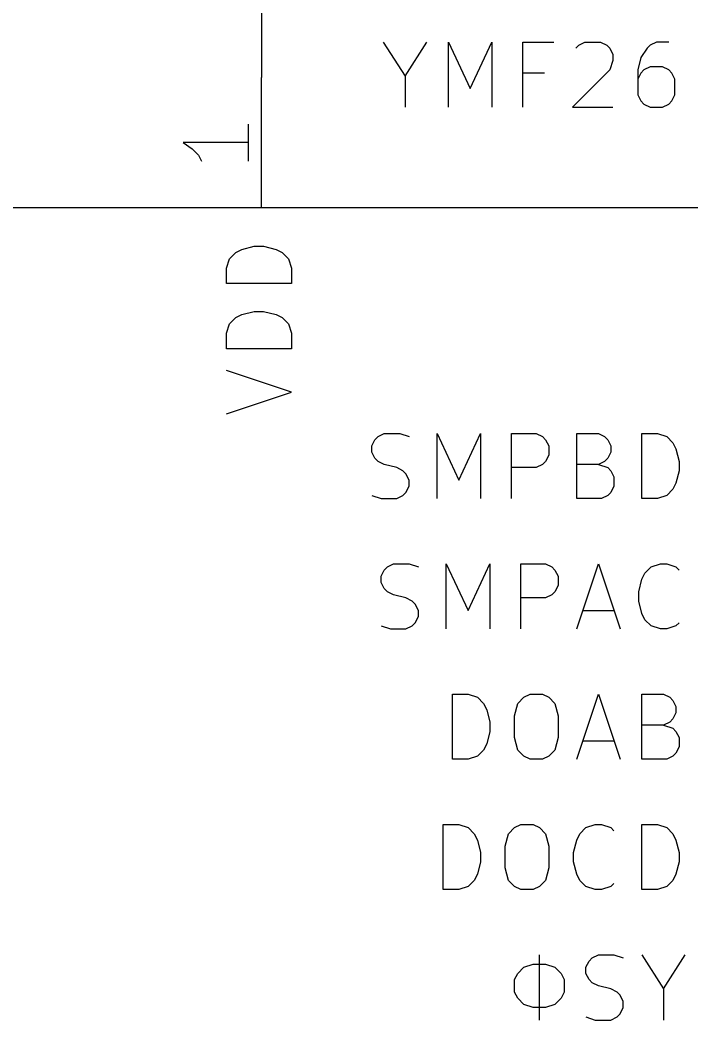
# Model space of a CAD drawing. Extents: x 0.4 to 16.1, y -11.3 to -0.4.
# Drawn here: x 5.165 to 5.68, y -6.173 to -5.406 of the extents above; entities that cross this region are included whole.
import ezdxf

# ---------------------------------------------------------------- set-up
doc = ezdxf.new("R2010")
doc.units = 0
doc.header["$MEASUREMENT"] = 0
for name, color, linetype in [('CYAN2', 4, 'CONTINUOUS'), ('GREEN3', 91, 'CONTINUOUS'), ('LYELLOW', 51, 'CONTINUOUS'), ('RED2', 1, 'CONTINUOUS'), ('RED3', 11, 'CONTINUOUS')]:
    doc.layers.add(name, color=color, linetype=linetype)

msp = doc.modelspace()

# ---------------------------------------------------------------- linework, layer by layer
at = {"layer": 'CYAN2', "linetype": 'CONTINUOUS'}
for p, q in [((5.44352, -5.4228), (5.46019, -5.449)), ((5.44352, -5.4228), (5.46019, -5.449)), ((5.46019, -5.449), (5.47685, -5.4228)), ((5.46019, -5.449), (5.47685, -5.4228)), ((5.49352, -5.4728), (5.49352, -5.4228)), ((5.49352, -5.4228), (5.51019, -5.45852)), ((5.49352, -5.4728), (5.49352, -5.4228)), ((5.49352, -5.4228), (5.51019, -5.45852)), ((5.51019, -5.45852), (5.52685, -5.4228)), ((5.51019, -5.45852), (5.52685, -5.4228)), ((5.52685, -5.4228), (5.52685, -5.4728)), ((5.52685, -5.4228), (5.52685, -5.4728)), ((5.55066, -5.4728), (5.55066, -5.4228)), ((5.55066, -5.4228), (5.57447, -5.4228)), ((5.55066, -5.4728), (5.55066, -5.4228)), ((5.55066, -5.4228), (5.57447, -5.4228)), ((5.59352, -5.42519), (5.59828, -5.4228)), ((5.59352, -5.42519), (5.59828, -5.4228)), ((5.59828, -5.4228), (5.61019, -5.4228)), ((5.59828, -5.4228), (5.61019, -5.4228)), ((5.61019, -5.4228), (5.61495, -5.42519)), ((5.61019, -5.4228), (5.61495, -5.42519)), ((5.65304, -5.4228), (5.64828, -5.42519)), ((5.65304, -5.4228), (5.64828, -5.42519)), ((5.66257, -5.4228), (5.65304, -5.4228)), ((5.66257, -5.4228), (5.65304, -5.4228)), ((5.59114, -5.42757), (5.59352, -5.42519)), ((5.59114, -5.42757), (5.59352, -5.42519)), ((5.61495, -5.42519), (5.61733, -5.42757)), ((5.61495, -5.42519), (5.61733, -5.42757)), ((5.61733, -5.42757), (5.61971, -5.43233)), ((5.61733, -5.42757), (5.61971, -5.43233)), ((5.6459, -5.42757), (5.64114, -5.43471)), ((5.6459, -5.42757), (5.64114, -5.43471)), ((5.64828, -5.42519), (5.6459, -5.42757)), ((5.64828, -5.42519), (5.6459, -5.42757)), ((5.61971, -5.43709), (5.61733, -5.44423)), ((5.61971, -5.43709), (5.61733, -5.44423)), ((5.61971, -5.43233), (5.61971, -5.43709)), ((5.61971, -5.43233), (5.61971, -5.43709)), ((5.64114, -5.43471), (5.63876, -5.44423)), ((5.64114, -5.43471), (5.63876, -5.44423)), ((5.56733, -5.44661), (5.55066, -5.44661)), ((5.56733, -5.44661), (5.55066, -5.44661)), ((5.61733, -5.44423), (5.58876, -5.4728)), ((5.61733, -5.44423), (5.58876, -5.4728)), ((5.63876, -5.44423), (5.63876, -5.46328)), ((5.63876, -5.44423), (5.63876, -5.46328)), ((5.64114, -5.44661), (5.63876, -5.45137)), ((5.64114, -5.44661), (5.63876, -5.45137)), ((5.64352, -5.44423), (5.64114, -5.44661)), ((5.64352, -5.44423), (5.64114, -5.44661)), ((5.64828, -5.44185), (5.64352, -5.44423)), ((5.64828, -5.44185), (5.64352, -5.44423)), ((5.65781, -5.44185), (5.64828, -5.44185)), ((5.65781, -5.44185), (5.64828, -5.44185)), ((5.66257, -5.44423), (5.65781, -5.44185)), ((5.66257, -5.44423), (5.65781, -5.44185)), ((5.66495, -5.44661), (5.66257, -5.44423)), ((5.66495, -5.44661), (5.66257, -5.44423)), ((5.66733, -5.45137), (5.66495, -5.44661)), ((5.66733, -5.45137), (5.66495, -5.44661)), ((5.46019, -5.449), (5.46019, -5.4728)), ((5.46019, -5.449), (5.46019, -5.4728)), ((5.66733, -5.46328), (5.66733, -5.45137)), ((5.66733, -5.46328), (5.66733, -5.45137)), ((5.63876, -5.46328), (5.64114, -5.46804)), ((5.63876, -5.46328), (5.64114, -5.46804)), ((5.64114, -5.46804), (5.64352, -5.47043)), ((5.64114, -5.46804), (5.64352, -5.47043)), ((5.66257, -5.47043), (5.66495, -5.46804)), ((5.66257, -5.47043), (5.66495, -5.46804)), ((5.66495, -5.46804), (5.66733, -5.46328)), ((5.66495, -5.46804), (5.66733, -5.46328)), ((5.58876, -5.4728), (5.61971, -5.4728)), ((5.58876, -5.4728), (5.61971, -5.4728)), ((5.64352, -5.47043), (5.64828, -5.4728)), ((5.64352, -5.47043), (5.64828, -5.4728)), ((5.64828, -5.4728), (5.65781, -5.4728)), ((5.64828, -5.4728), (5.65781, -5.4728)), ((5.65781, -5.4728), (5.66257, -5.47043)), ((5.65781, -5.4728), (5.66257, -5.47043)), ((5.32551, -5.58905), (5.33028, -5.58428)), ((5.32551, -5.58905), (5.33028, -5.58428)), ((5.33028, -5.58428), (5.33504, -5.5819)), ((5.33028, -5.58428), (5.33504, -5.5819)), ((5.33504, -5.5819), (5.34456, -5.57952)), ((5.33504, -5.5819), (5.34456, -5.57952)), ((5.34456, -5.57952), (5.3517, -5.57952)), ((5.34456, -5.57952), (5.3517, -5.57952)), ((5.3517, -5.57952), (5.36122, -5.5819)), ((5.3517, -5.57952), (5.36122, -5.5819)), ((5.36122, -5.5819), (5.36599, -5.58428)), ((5.36122, -5.5819), (5.36599, -5.58428)), ((5.36599, -5.58428), (5.37075, -5.58905)), ((5.36599, -5.58428), (5.37075, -5.58905)), ((5.32313, -5.59619), (5.32551, -5.58905)), ((5.32313, -5.59619), (5.32551, -5.58905)), ((5.37075, -5.58905), (5.37313, -5.59619)), ((5.37075, -5.58905), (5.37313, -5.59619)), ((5.32313, -5.60809), (5.32313, -5.59619)), ((5.32313, -5.60809), (5.32313, -5.59619)), ((5.37313, -5.59619), (5.37313, -5.60809)), ((5.37313, -5.59619), (5.37313, -5.60809)), ((5.37313, -5.60809), (5.32313, -5.60809)), ((5.37313, -5.60809), (5.32313, -5.60809)), ((5.33504, -5.6319), (5.34456, -5.62952)), ((5.33504, -5.6319), (5.34456, -5.62952)), ((5.34456, -5.62952), (5.3517, -5.62952)), ((5.34456, -5.62952), (5.3517, -5.62952)), ((5.3517, -5.62952), (5.36122, -5.6319)), ((5.3517, -5.62952), (5.36122, -5.6319)), ((5.32313, -5.64619), (5.32551, -5.63905)), ((5.32313, -5.64619), (5.32551, -5.63905)), ((5.32551, -5.63905), (5.33028, -5.63428)), ((5.32551, -5.63905), (5.33028, -5.63428)), ((5.33028, -5.63428), (5.33504, -5.6319)), ((5.33028, -5.63428), (5.33504, -5.6319)), ((5.36122, -5.6319), (5.36599, -5.63428)), ((5.36122, -5.6319), (5.36599, -5.63428)), ((5.36599, -5.63428), (5.37075, -5.63905)), ((5.36599, -5.63428), (5.37075, -5.63905)), ((5.37075, -5.63905), (5.37313, -5.64619)), ((5.37075, -5.63905), (5.37313, -5.64619)), ((5.32313, -5.65809), (5.32313, -5.64619)), ((5.32313, -5.65809), (5.32313, -5.64619)), ((5.37313, -5.64619), (5.37313, -5.65809)), ((5.37313, -5.64619), (5.37313, -5.65809)), ((5.37313, -5.65809), (5.32313, -5.65809)), ((5.37313, -5.65809), (5.32313, -5.65809)), ((5.37313, -5.69143), (5.32313, -5.67476)), ((5.37313, -5.69143), (5.32313, -5.67476)), ((5.32313, -5.70809), (5.37313, -5.69143)), ((5.32313, -5.70809), (5.37313, -5.69143)), ((5.43952, -5.72551), (5.44429, -5.72313)), ((5.43952, -5.72551), (5.44429, -5.72313)), ((5.44429, -5.72313), (5.45619, -5.72313)), ((5.44429, -5.72313), (5.45619, -5.72313)), ((5.45619, -5.72313), (5.46333, -5.72551)), ((5.45619, -5.72313), (5.46333, -5.72551)), ((5.48476, -5.77313), (5.48476, -5.72313)), ((5.48476, -5.72313), (5.50143, -5.75885)), ((5.48476, -5.77313), (5.48476, -5.72313)), ((5.48476, -5.72313), (5.50143, -5.75885)), ((5.50143, -5.75885), (5.51809, -5.72313)), ((5.50143, -5.75885), (5.51809, -5.72313)), ((5.51809, -5.72313), (5.51809, -5.77313)), ((5.51809, -5.72313), (5.51809, -5.77313)), ((5.5419, -5.77313), (5.5419, -5.72313)), ((5.5419, -5.72313), (5.56095, -5.72313)), ((5.5419, -5.77313), (5.5419, -5.72313)), ((5.5419, -5.72313), (5.56095, -5.72313)), ((5.56095, -5.72313), (5.56571, -5.72551)), ((5.56095, -5.72313), (5.56571, -5.72551)), ((5.5919, -5.77313), (5.5919, -5.72313)), ((5.5919, -5.72313), (5.60857, -5.72313)), ((5.5919, -5.77313), (5.5919, -5.72313)), ((5.5919, -5.72313), (5.60857, -5.72313)), ((5.60857, -5.72313), (5.61333, -5.72551)), ((5.60857, -5.72313), (5.61333, -5.72551)), ((5.6419, -5.77313), (5.6419, -5.72313)), ((5.6419, -5.72313), (5.65381, -5.72313)), ((5.6419, -5.77313), (5.6419, -5.72313)), ((5.6419, -5.72313), (5.65381, -5.72313)), ((5.65381, -5.72313), (5.66095, -5.72551)), ((5.65381, -5.72313), (5.66095, -5.72551)), ((5.43476, -5.73265), (5.43714, -5.72789)), ((5.43476, -5.73265), (5.43714, -5.72789)), ((5.43714, -5.72789), (5.43952, -5.72551)), ((5.43714, -5.72789), (5.43952, -5.72551)), ((5.56571, -5.72551), (5.56809, -5.72789)), ((5.56571, -5.72551), (5.56809, -5.72789)), ((5.56809, -5.72789), (5.57047, -5.73265)), ((5.56809, -5.72789), (5.57047, -5.73265)), ((5.61333, -5.72551), (5.61571, -5.72789)), ((5.61333, -5.72551), (5.61571, -5.72789)), ((5.61571, -5.72789), (5.61809, -5.73265)), ((5.61571, -5.72789), (5.61809, -5.73265)), ((5.66095, -5.72551), (5.66571, -5.73028)), ((5.66095, -5.72551), (5.66571, -5.73028)), ((5.66571, -5.73028), (5.66809, -5.73504)), ((5.66571, -5.73028), (5.66809, -5.73504)), ((5.43476, -5.73742), (5.43476, -5.73265)), ((5.43476, -5.73742), (5.43476, -5.73265)), ((5.43714, -5.74218), (5.43476, -5.73742)), ((5.43714, -5.74218), (5.43476, -5.73742)), ((5.57047, -5.73265), (5.57047, -5.7398)), ((5.57047, -5.73265), (5.57047, -5.7398)), ((5.61809, -5.73742), (5.61571, -5.74218)), ((5.61809, -5.73742), (5.61571, -5.74218)), ((5.61809, -5.73265), (5.61809, -5.73742)), ((5.61809, -5.73265), (5.61809, -5.73742)), ((5.66809, -5.73504), (5.67047, -5.74456)), ((5.66809, -5.73504), (5.67047, -5.74456)), ((5.43952, -5.74456), (5.43714, -5.74218)), ((5.43952, -5.74456), (5.43714, -5.74218)), ((5.44429, -5.74694), (5.43952, -5.74456)), ((5.44429, -5.74694), (5.43952, -5.74456)), ((5.56809, -5.74456), (5.56571, -5.74694)), ((5.56809, -5.74456), (5.56571, -5.74694)), ((5.57047, -5.7398), (5.56809, -5.74456)), ((5.57047, -5.7398), (5.56809, -5.74456)), ((5.61333, -5.74456), (5.60857, -5.74694)), ((5.61333, -5.74456), (5.60857, -5.74694)), ((5.61571, -5.74218), (5.61333, -5.74456)), ((5.61571, -5.74218), (5.61333, -5.74456)), ((5.67047, -5.74456), (5.67047, -5.7517)), ((5.67047, -5.74456), (5.67047, -5.7517)), ((5.45381, -5.74932), (5.44429, -5.74694)), ((5.45381, -5.74932), (5.44429, -5.74694)), ((5.45857, -5.7517), (5.45381, -5.74932)), ((5.45857, -5.7517), (5.45381, -5.74932)), ((5.46095, -5.75408), (5.45857, -5.7517)), ((5.46095, -5.75408), (5.45857, -5.7517)), ((5.46333, -5.75885), (5.46095, -5.75408)), ((5.46333, -5.75885), (5.46095, -5.75408)), ((5.56095, -5.74932), (5.5419, -5.74932)), ((5.56095, -5.74932), (5.5419, -5.74932)), ((5.56571, -5.74694), (5.56095, -5.74932)), ((5.56571, -5.74694), (5.56095, -5.74932)), ((5.60857, -5.74694), (5.5919, -5.74694)), ((5.60857, -5.74694), (5.5919, -5.74694)), ((5.60857, -5.74694), (5.61571, -5.74932)), ((5.60857, -5.74694), (5.61571, -5.74932)), ((5.61571, -5.74932), (5.61809, -5.7517)), ((5.61571, -5.74932), (5.61809, -5.7517)), ((5.61809, -5.7517), (5.62047, -5.75646)), ((5.61809, -5.7517), (5.62047, -5.75646)), ((5.67047, -5.7517), (5.66809, -5.76122)), ((5.67047, -5.7517), (5.66809, -5.76122)), ((5.46333, -5.76361), (5.46333, -5.75885)), ((5.46333, -5.76361), (5.46333, -5.75885)), ((5.62047, -5.75646), (5.62047, -5.76361)), ((5.62047, -5.75646), (5.62047, -5.76361)), ((5.66809, -5.76122), (5.66571, -5.76599)), ((5.66809, -5.76122), (5.66571, -5.76599)), ((5.45857, -5.77075), (5.46095, -5.76837)), ((5.45857, -5.77075), (5.46095, -5.76837)), ((5.46095, -5.76837), (5.46333, -5.76361)), ((5.46095, -5.76837), (5.46333, -5.76361)), ((5.61809, -5.76837), (5.61571, -5.77075)), ((5.61809, -5.76837), (5.61571, -5.77075)), ((5.62047, -5.76361), (5.61809, -5.76837)), ((5.62047, -5.76361), (5.61809, -5.76837)), ((5.66571, -5.76599), (5.66095, -5.77075)), ((5.66571, -5.76599), (5.66095, -5.77075)), ((5.43476, -5.77075), (5.44191, -5.77313)), ((5.43476, -5.77075), (5.44191, -5.77313)), ((5.44191, -5.77313), (5.45381, -5.77313)), ((5.44191, -5.77313), (5.45381, -5.77313)), ((5.45381, -5.77313), (5.45857, -5.77075)), ((5.45381, -5.77313), (5.45857, -5.77075)), ((5.61095, -5.77313), (5.5919, -5.77313)), ((5.61095, -5.77313), (5.5919, -5.77313)), ((5.61571, -5.77075), (5.61095, -5.77313)), ((5.61571, -5.77075), (5.61095, -5.77313)), ((5.65381, -5.77313), (5.6419, -5.77313)), ((5.65381, -5.77313), (5.6419, -5.77313)), ((5.66095, -5.77075), (5.65381, -5.77313)), ((5.66095, -5.77075), (5.65381, -5.77313)), ((5.44667, -5.82551), (5.45143, -5.82313)), ((5.44667, -5.82551), (5.45143, -5.82313)), ((5.45143, -5.82313), (5.46333, -5.82313)), ((5.45143, -5.82313), (5.46333, -5.82313)), ((5.46333, -5.82313), (5.47048, -5.82551)), ((5.46333, -5.82313), (5.47048, -5.82551)), ((5.4919, -5.87313), (5.4919, -5.82313)), ((5.4919, -5.82313), (5.50857, -5.85885)), ((5.4919, -5.87313), (5.4919, -5.82313)), ((5.4919, -5.82313), (5.50857, -5.85885)), ((5.50857, -5.85885), (5.52524, -5.82313)), ((5.50857, -5.85885), (5.52524, -5.82313)), ((5.52524, -5.82313), (5.52524, -5.87313)), ((5.52524, -5.82313), (5.52524, -5.87313)), ((5.54904, -5.87313), (5.54904, -5.82313)), ((5.54904, -5.82313), (5.56809, -5.82313)), ((5.54904, -5.87313), (5.54904, -5.82313)), ((5.54904, -5.82313), (5.56809, -5.82313)), ((5.56809, -5.82313), (5.57285, -5.82551)), ((5.56809, -5.82313), (5.57285, -5.82551)), ((5.5919, -5.87313), (5.60857, -5.82313)), ((5.5919, -5.87313), (5.60857, -5.82313)), ((5.60857, -5.82313), (5.62524, -5.87313)), ((5.60857, -5.82313), (5.62524, -5.87313)), ((5.64905, -5.82551), (5.65619, -5.82313)), ((5.64905, -5.82551), (5.65619, -5.82313)), ((5.65619, -5.82313), (5.66095, -5.82313)), ((5.65619, -5.82313), (5.66095, -5.82313)), ((5.66095, -5.82313), (5.66809, -5.82551)), ((5.66095, -5.82313), (5.66809, -5.82551)), ((5.44191, -5.83265), (5.44428, -5.82789)), ((5.44191, -5.83265), (5.44428, -5.82789)), ((5.44428, -5.82789), (5.44667, -5.82551)), ((5.44428, -5.82789), (5.44667, -5.82551)), ((5.57285, -5.82551), (5.57524, -5.82789)), ((5.57285, -5.82551), (5.57524, -5.82789)), ((5.57524, -5.82789), (5.57761, -5.83265)), ((5.57524, -5.82789), (5.57761, -5.83265)), ((5.6419, -5.83504), (5.64428, -5.83028)), ((5.6419, -5.83504), (5.64428, -5.83028)), ((5.64428, -5.83028), (5.64905, -5.82551)), ((5.64428, -5.83028), (5.64905, -5.82551)), ((5.66809, -5.82551), (5.67047, -5.82789)), ((5.66809, -5.82551), (5.67047, -5.82789)), ((5.44191, -5.83742), (5.44191, -5.83265)), ((5.44191, -5.83742), (5.44191, -5.83265)), ((5.44428, -5.84218), (5.44191, -5.83742)), ((5.44428, -5.84218), (5.44191, -5.83742)), ((5.57761, -5.83265), (5.57761, -5.8398)), ((5.57761, -5.83265), (5.57761, -5.8398)), ((5.63952, -5.84456), (5.6419, -5.83504)), ((5.63952, -5.84456), (5.6419, -5.83504)), ((5.44667, -5.84456), (5.44428, -5.84218)), ((5.44667, -5.84456), (5.44428, -5.84218)), ((5.45143, -5.84694), (5.44667, -5.84456)), ((5.45143, -5.84694), (5.44667, -5.84456)), ((5.57524, -5.84456), (5.57285, -5.84694)), ((5.57524, -5.84456), (5.57285, -5.84694)), ((5.57761, -5.8398), (5.57524, -5.84456)), ((5.57761, -5.8398), (5.57524, -5.84456)), ((5.63952, -5.8517), (5.63952, -5.84456)), ((5.63952, -5.8517), (5.63952, -5.84456)), ((5.46095, -5.84932), (5.45143, -5.84694)), ((5.46095, -5.84932), (5.45143, -5.84694)), ((5.46571, -5.8517), (5.46095, -5.84932)), ((5.46571, -5.8517), (5.46095, -5.84932)), ((5.46809, -5.85408), (5.46571, -5.8517)), ((5.46809, -5.85408), (5.46571, -5.8517)), ((5.56809, -5.84932), (5.54904, -5.84932)), ((5.56809, -5.84932), (5.54904, -5.84932)), ((5.57285, -5.84694), (5.56809, -5.84932)), ((5.57285, -5.84694), (5.56809, -5.84932)), ((5.6419, -5.86122), (5.63952, -5.8517)), ((5.6419, -5.86122), (5.63952, -5.8517)), ((5.47048, -5.85885), (5.46809, -5.85408)), ((5.47048, -5.85885), (5.46809, -5.85408)), ((5.47048, -5.86361), (5.47048, -5.85885)), ((5.47048, -5.86361), (5.47048, -5.85885)), ((5.59667, -5.85885), (5.62047, -5.85885)), ((5.59667, -5.85885), (5.62047, -5.85885)), ((5.64428, -5.86599), (5.6419, -5.86122)), ((5.64428, -5.86599), (5.6419, -5.86122)), ((5.46571, -5.87075), (5.46809, -5.86837)), ((5.46571, -5.87075), (5.46809, -5.86837)), ((5.46809, -5.86837), (5.47048, -5.86361)), ((5.46809, -5.86837), (5.47048, -5.86361)), ((5.64905, -5.87075), (5.64428, -5.86599)), ((5.64905, -5.87075), (5.64428, -5.86599)), ((5.67047, -5.86837), (5.66809, -5.87075)), ((5.67047, -5.86837), (5.66809, -5.87075)), ((5.44191, -5.87075), (5.44905, -5.87313)), ((5.44191, -5.87075), (5.44905, -5.87313)), ((5.44905, -5.87313), (5.46095, -5.87313)), ((5.44905, -5.87313), (5.46095, -5.87313)), ((5.46095, -5.87313), (5.46571, -5.87075)), ((5.46095, -5.87313), (5.46571, -5.87075)), ((5.65619, -5.87313), (5.64905, -5.87075)), ((5.65619, -5.87313), (5.64905, -5.87075)), ((5.66095, -5.87313), (5.65619, -5.87313)), ((5.66095, -5.87313), (5.65619, -5.87313)), ((5.66809, -5.87075), (5.66095, -5.87313)), ((5.66809, -5.87075), (5.66095, -5.87313)), ((5.49666, -5.97313), (5.49666, -5.92313)), ((5.49666, -5.92313), (5.50857, -5.92313)), ((5.49666, -5.97313), (5.49666, -5.92313)), ((5.49666, -5.92313), (5.50857, -5.92313)), ((5.50857, -5.92313), (5.51571, -5.92551)), ((5.50857, -5.92313), (5.51571, -5.92551)), ((5.51571, -5.92551), (5.52047, -5.93028)), ((5.51571, -5.92551), (5.52047, -5.93028)), ((5.52047, -5.93028), (5.52285, -5.93504)), ((5.52047, -5.93028), (5.52285, -5.93504)), ((5.54428, -5.9398), (5.54666, -5.93028)), ((5.54428, -5.9398), (5.54666, -5.93028)), ((5.54666, -5.93028), (5.55143, -5.92551)), ((5.54666, -5.93028), (5.55143, -5.92551)), ((5.55143, -5.92551), (5.55619, -5.92313)), ((5.55143, -5.92551), (5.55619, -5.92313)), ((5.55619, -5.92313), (5.56571, -5.92313)), ((5.55619, -5.92313), (5.56571, -5.92313)), ((5.56571, -5.92313), (5.57047, -5.92551)), ((5.56571, -5.92313), (5.57047, -5.92551)), ((5.57047, -5.92551), (5.57523, -5.93028)), ((5.57047, -5.92551), (5.57523, -5.93028)), ((5.57523, -5.93028), (5.57761, -5.9398)), ((5.57523, -5.93028), (5.57761, -5.9398)), ((5.5919, -5.97313), (5.60857, -5.92313)), ((5.5919, -5.97313), (5.60857, -5.92313)), ((5.60857, -5.92313), (5.62524, -5.97313)), ((5.60857, -5.92313), (5.62524, -5.97313)), ((5.6419, -5.97313), (5.6419, -5.92313)), ((5.6419, -5.92313), (5.65857, -5.92313)), ((5.6419, -5.97313), (5.6419, -5.92313)), ((5.6419, -5.92313), (5.65857, -5.92313)), ((5.65857, -5.92313), (5.66333, -5.92551)), ((5.65857, -5.92313), (5.66333, -5.92551)), ((5.66333, -5.92551), (5.66571, -5.92789)), ((5.66333, -5.92551), (5.66571, -5.92789)), ((5.66571, -5.92789), (5.66809, -5.93265)), ((5.66571, -5.92789), (5.66809, -5.93265)), ((5.52285, -5.93504), (5.52523, -5.94456)), ((5.52285, -5.93504), (5.52523, -5.94456)), ((5.66809, -5.93742), (5.66571, -5.94218)), ((5.66809, -5.93742), (5.66571, -5.94218)), ((5.66809, -5.93265), (5.66809, -5.93742)), ((5.66809, -5.93265), (5.66809, -5.93742)), ((5.52523, -5.94456), (5.52523, -5.9517)), ((5.52523, -5.94456), (5.52523, -5.9517)), ((5.54428, -5.95646), (5.54428, -5.9398)), ((5.54428, -5.95646), (5.54428, -5.9398)), ((5.57761, -5.9398), (5.57761, -5.95646)), ((5.57761, -5.9398), (5.57761, -5.95646)), ((5.66333, -5.94456), (5.65857, -5.94694)), ((5.66333, -5.94456), (5.65857, -5.94694)), ((5.66571, -5.94218), (5.66333, -5.94456)), ((5.66571, -5.94218), (5.66333, -5.94456)), ((5.52523, -5.9517), (5.52285, -5.96122)), ((5.52523, -5.9517), (5.52285, -5.96122)), ((5.65857, -5.94694), (5.6419, -5.94694)), ((5.65857, -5.94694), (5.6419, -5.94694)), ((5.65857, -5.94694), (5.66571, -5.94932)), ((5.65857, -5.94694), (5.66571, -5.94932)), ((5.66571, -5.94932), (5.66809, -5.9517)), ((5.66571, -5.94932), (5.66809, -5.9517)), ((5.66809, -5.9517), (5.67047, -5.95646)), ((5.66809, -5.9517), (5.67047, -5.95646)), ((5.52285, -5.96122), (5.52047, -5.96599)), ((5.52285, -5.96122), (5.52047, -5.96599)), ((5.54666, -5.96599), (5.54428, -5.95646)), ((5.54666, -5.96599), (5.54428, -5.95646)), ((5.57761, -5.95646), (5.57523, -5.96599)), ((5.57761, -5.95646), (5.57523, -5.96599)), ((5.59667, -5.95885), (5.62047, -5.95885)), ((5.59667, -5.95885), (5.62047, -5.95885)), ((5.67047, -5.95646), (5.67047, -5.96361)), ((5.67047, -5.95646), (5.67047, -5.96361)), ((5.52047, -5.96599), (5.51571, -5.97075)), ((5.52047, -5.96599), (5.51571, -5.97075)), ((5.55143, -5.97075), (5.54666, -5.96599)), ((5.55143, -5.97075), (5.54666, -5.96599)), ((5.57523, -5.96599), (5.57047, -5.97075)), ((5.57523, -5.96599), (5.57047, -5.97075)), ((5.66809, -5.96837), (5.66571, -5.97075)), ((5.66809, -5.96837), (5.66571, -5.97075)), ((5.67047, -5.96361), (5.66809, -5.96837)), ((5.67047, -5.96361), (5.66809, -5.96837)), ((5.50857, -5.97313), (5.49666, -5.97313)), ((5.50857, -5.97313), (5.49666, -5.97313)), ((5.51571, -5.97075), (5.50857, -5.97313)), ((5.51571, -5.97075), (5.50857, -5.97313)), ((5.55619, -5.97313), (5.55143, -5.97075)), ((5.55619, -5.97313), (5.55143, -5.97075)), ((5.56571, -5.97313), (5.55619, -5.97313)), ((5.56571, -5.97313), (5.55619, -5.97313)), ((5.57047, -5.97075), (5.56571, -5.97313)), ((5.57047, -5.97075), (5.56571, -5.97313)), ((5.66095, -5.97313), (5.6419, -5.97313)), ((5.66095, -5.97313), (5.6419, -5.97313)), ((5.66571, -5.97075), (5.66095, -5.97313)), ((5.66571, -5.97075), (5.66095, -5.97313)), ((5.48952, -6.07313), (5.48952, -6.02313)), ((5.48952, -6.02313), (5.50143, -6.02313)), ((5.48952, -6.07313), (5.48952, -6.02313)), ((5.48952, -6.02313), (5.50143, -6.02313)), ((5.50143, -6.02313), (5.50857, -6.02551)), ((5.50143, -6.02313), (5.50857, -6.02551)), ((5.50857, -6.02551), (5.51333, -6.03028)), ((5.50857, -6.02551), (5.51333, -6.03028)), ((5.51333, -6.03028), (5.51571, -6.03504)), ((5.51333, -6.03028), (5.51571, -6.03504)), ((5.53714, -6.0398), (5.53952, -6.03028)), ((5.53714, -6.0398), (5.53952, -6.03028)), ((5.53952, -6.03028), (5.54428, -6.02551)), ((5.53952, -6.03028), (5.54428, -6.02551)), ((5.54428, -6.02551), (5.54904, -6.02313)), ((5.54428, -6.02551), (5.54904, -6.02313)), ((5.54904, -6.02313), (5.55857, -6.02313)), ((5.54904, -6.02313), (5.55857, -6.02313)), ((5.55857, -6.02313), (5.56333, -6.02551)), ((5.55857, -6.02313), (5.56333, -6.02551)), ((5.56333, -6.02551), (5.56809, -6.03028)), ((5.56333, -6.02551), (5.56809, -6.03028)), ((5.56809, -6.03028), (5.57047, -6.0398)), ((5.56809, -6.03028), (5.57047, -6.0398)), ((5.5919, -6.03504), (5.59428, -6.03028)), ((5.5919, -6.03504), (5.59428, -6.03028)), ((5.59428, -6.03028), (5.59905, -6.02551)), ((5.59428, -6.03028), (5.59905, -6.02551)), ((5.59905, -6.02551), (5.60619, -6.02313)), ((5.59905, -6.02551), (5.60619, -6.02313)), ((5.60619, -6.02313), (5.61095, -6.02313)), ((5.60619, -6.02313), (5.61095, -6.02313)), ((5.61095, -6.02313), (5.61809, -6.02551)), ((5.61095, -6.02313), (5.61809, -6.02551)), ((5.61809, -6.02551), (5.62047, -6.02789)), ((5.61809, -6.02551), (5.62047, -6.02789)), ((5.6419, -6.07313), (5.6419, -6.02313)), ((5.6419, -6.02313), (5.65381, -6.02313)), ((5.6419, -6.07313), (5.6419, -6.02313)), ((5.6419, -6.02313), (5.65381, -6.02313)), ((5.65381, -6.02313), (5.66095, -6.02551)), ((5.65381, -6.02313), (5.66095, -6.02551)), ((5.66095, -6.02551), (5.66571, -6.03028)), ((5.66095, -6.02551), (5.66571, -6.03028)), ((5.66571, -6.03028), (5.66809, -6.03504)), ((5.66571, -6.03028), (5.66809, -6.03504)), ((5.51571, -6.03504), (5.51809, -6.04456)), ((5.51571, -6.03504), (5.51809, -6.04456)), ((5.58952, -6.04456), (5.5919, -6.03504)), ((5.58952, -6.04456), (5.5919, -6.03504)), ((5.66809, -6.03504), (5.67047, -6.04456)), ((5.66809, -6.03504), (5.67047, -6.04456)), ((5.51809, -6.04456), (5.51809, -6.0517)), ((5.51809, -6.04456), (5.51809, -6.0517)), ((5.53714, -6.05646), (5.53714, -6.0398)), ((5.53714, -6.05646), (5.53714, -6.0398)), ((5.57047, -6.0398), (5.57047, -6.05646)), ((5.57047, -6.0398), (5.57047, -6.05646)), ((5.58952, -6.0517), (5.58952, -6.04456)), ((5.58952, -6.0517), (5.58952, -6.04456)), ((5.67047, -6.04456), (5.67047, -6.0517)), ((5.67047, -6.04456), (5.67047, -6.0517)), ((5.51809, -6.0517), (5.51571, -6.06122)), ((5.51809, -6.0517), (5.51571, -6.06122)), ((5.5919, -6.06122), (5.58952, -6.0517)), ((5.5919, -6.06122), (5.58952, -6.0517)), ((5.67047, -6.0517), (5.66809, -6.06122)), ((5.67047, -6.0517), (5.66809, -6.06122)), ((5.53952, -6.06599), (5.53714, -6.05646)), ((5.53952, -6.06599), (5.53714, -6.05646)), ((5.57047, -6.05646), (5.56809, -6.06599)), ((5.57047, -6.05646), (5.56809, -6.06599)), ((5.51333, -6.06599), (5.50857, -6.07075)), ((5.51333, -6.06599), (5.50857, -6.07075)), ((5.51571, -6.06122), (5.51333, -6.06599)), ((5.51571, -6.06122), (5.51333, -6.06599)), ((5.54428, -6.07075), (5.53952, -6.06599)), ((5.54428, -6.07075), (5.53952, -6.06599)), ((5.56809, -6.06599), (5.56333, -6.07075)), ((5.56809, -6.06599), (5.56333, -6.07075)), ((5.59428, -6.06599), (5.5919, -6.06122)), ((5.59428, -6.06599), (5.5919, -6.06122)), ((5.59905, -6.07075), (5.59428, -6.06599)), ((5.59905, -6.07075), (5.59428, -6.06599)), ((5.62047, -6.06837), (5.61809, -6.07075)), ((5.62047, -6.06837), (5.61809, -6.07075)), ((5.66571, -6.06599), (5.66095, -6.07075)), ((5.66571, -6.06599), (5.66095, -6.07075)), ((5.66809, -6.06122), (5.66571, -6.06599)), ((5.66809, -6.06122), (5.66571, -6.06599)), ((5.50143, -6.07313), (5.48952, -6.07313)), ((5.50143, -6.07313), (5.48952, -6.07313)), ((5.50857, -6.07075), (5.50143, -6.07313)), ((5.50857, -6.07075), (5.50143, -6.07313)), ((5.54904, -6.07313), (5.54428, -6.07075)), ((5.54904, -6.07313), (5.54428, -6.07075)), ((5.55857, -6.07313), (5.54904, -6.07313)), ((5.55857, -6.07313), (5.54904, -6.07313)), ((5.56333, -6.07075), (5.55857, -6.07313)), ((5.56333, -6.07075), (5.55857, -6.07313)), ((5.60619, -6.07313), (5.59905, -6.07075)), ((5.60619, -6.07313), (5.59905, -6.07075)), ((5.61095, -6.07313), (5.60619, -6.07313)), ((5.61095, -6.07313), (5.60619, -6.07313)), ((5.61809, -6.07075), (5.61095, -6.07313)), ((5.61809, -6.07075), (5.61095, -6.07313)), ((5.65381, -6.07313), (5.6419, -6.07313)), ((5.65381, -6.07313), (5.6419, -6.07313)), ((5.66095, -6.07075), (5.65381, -6.07313)), ((5.66095, -6.07075), (5.65381, -6.07313)), ((5.56333, -6.17313), (5.56333, -6.12313)), ((5.56333, -6.17313), (5.56333, -6.12313)), ((5.59905, -6.13265), (5.60143, -6.12789)), ((5.59905, -6.13265), (5.60143, -6.12789)), ((5.60143, -6.12789), (5.60381, -6.12551)), ((5.60143, -6.12789), (5.60381, -6.12551)), ((5.60381, -6.12551), (5.60857, -6.12313)), ((5.60381, -6.12551), (5.60857, -6.12313)), ((5.60857, -6.12313), (5.62047, -6.12313)), ((5.60857, -6.12313), (5.62047, -6.12313)), ((5.62047, -6.12313), (5.62762, -6.12551)), ((5.62047, -6.12313), (5.62762, -6.12551)), ((5.6419, -6.12313), (5.65857, -6.14932)), ((5.6419, -6.12313), (5.65857, -6.14932)), ((5.65857, -6.14932), (5.67524, -6.12313)), ((5.65857, -6.14932), (5.67524, -6.12313)), ((5.54428, -6.14218), (5.54667, -6.13742)), ((5.54428, -6.14218), (5.54667, -6.13742)), ((5.54667, -6.13742), (5.55143, -6.13265)), ((5.54667, -6.13742), (5.55143, -6.13265)), ((5.55143, -6.13265), (5.55857, -6.13028)), ((5.55143, -6.13265), (5.55857, -6.13028)), ((5.55857, -6.13028), (5.56809, -6.13028)), ((5.55857, -6.13028), (5.56809, -6.13028)), ((5.56809, -6.13028), (5.57524, -6.13265)), ((5.56809, -6.13028), (5.57524, -6.13265)), ((5.57524, -6.13265), (5.58, -6.13742)), ((5.57524, -6.13265), (5.58, -6.13742)), ((5.58, -6.13742), (5.58238, -6.14218)), ((5.58, -6.13742), (5.58238, -6.14218)), ((5.59905, -6.13742), (5.59905, -6.13265)), ((5.59905, -6.13742), (5.59905, -6.13265)), ((5.60143, -6.14218), (5.59905, -6.13742)), ((5.60143, -6.14218), (5.59905, -6.13742)), ((5.54428, -6.1517), (5.54428, -6.14218)), ((5.54428, -6.1517), (5.54428, -6.14218)), ((5.58238, -6.14218), (5.58238, -6.1517)), ((5.58238, -6.14218), (5.58238, -6.1517)), ((5.60381, -6.14456), (5.60143, -6.14218)), ((5.60381, -6.14456), (5.60143, -6.14218)), ((5.60857, -6.14694), (5.60381, -6.14456)), ((5.60857, -6.14694), (5.60381, -6.14456)), ((5.54667, -6.15646), (5.54428, -6.1517)), ((5.54667, -6.15646), (5.54428, -6.1517)), ((5.58238, -6.1517), (5.58, -6.15646)), ((5.58238, -6.1517), (5.58, -6.15646)), ((5.61809, -6.14932), (5.60857, -6.14694)), ((5.61809, -6.14932), (5.60857, -6.14694)), ((5.62285, -6.1517), (5.61809, -6.14932)), ((5.62285, -6.1517), (5.61809, -6.14932)), ((5.62524, -6.15408), (5.62285, -6.1517)), ((5.62524, -6.15408), (5.62285, -6.1517)), ((5.65857, -6.14932), (5.65857, -6.17313)), ((5.65857, -6.14932), (5.65857, -6.17313)), ((5.55143, -6.16122), (5.54667, -6.15646)), ((5.55143, -6.16122), (5.54667, -6.15646)), ((5.58, -6.15646), (5.57524, -6.16122)), ((5.58, -6.15646), (5.57524, -6.16122)), ((5.62762, -6.15885), (5.62524, -6.15408)), ((5.62762, -6.15885), (5.62524, -6.15408)), ((5.62762, -6.16361), (5.62762, -6.15885)), ((5.62762, -6.16361), (5.62762, -6.15885)), ((5.55857, -6.16361), (5.55143, -6.16122)), ((5.55857, -6.16361), (5.55143, -6.16122)), ((5.56809, -6.16361), (5.55857, -6.16361)), ((5.56809, -6.16361), (5.55857, -6.16361)), ((5.57524, -6.16122), (5.56809, -6.16361)), ((5.57524, -6.16122), (5.56809, -6.16361)), ((5.62285, -6.17075), (5.62524, -6.16837)), ((5.62285, -6.17075), (5.62524, -6.16837)), ((5.62524, -6.16837), (5.62762, -6.16361)), ((5.62524, -6.16837), (5.62762, -6.16361)), ((5.59905, -6.17075), (5.60619, -6.17313)), ((5.59905, -6.17075), (5.60619, -6.17313)), ((5.60619, -6.17313), (5.61809, -6.17313)), ((5.60619, -6.17313), (5.61809, -6.17313)), ((5.61809, -6.17313), (5.62285, -6.17075)), ((5.61809, -6.17313), (5.62285, -6.17075))]:
    msp.add_line(p, q, dxfattribs=at)
at = {"layer": 'GREEN3', "linetype": 'CONTINUOUS'}
msp.add_line((5.35, -5.3), (5.35, -5.45), dxfattribs=at)
at = {"layer": 'LYELLOW', "linetype": 'CONTINUOUS'}
msp.add_line((5.7, -5.55), (5, -5.55), dxfattribs=at)
at = {"layer": 'RED2', "linetype": 'CONTINUOUS'}
for p, q in [((5.35, -5.55), (5.35, -5.45)), ((5.35, -5.55), (5.35, -5.45)), ((5.7, -5.55), (5, -5.55))]:
    msp.add_line(p, q, dxfattribs=at)
at = {"layer": 'RED3', "linetype": 'CONTINUOUS'}
for p, q in [((5.33988, -5.48571), (5.33988, -5.51428)), ((5.33988, -5.48571), (5.33988, -5.51428)), ((5.33988, -5.5), (5.28988, -5.5)), ((5.28988, -5.5), (5.29702, -5.50476)), ((5.33988, -5.5), (5.28988, -5.5)), ((5.28988, -5.5), (5.29702, -5.50476)), ((5.29702, -5.50476), (5.30178, -5.50952)), ((5.29702, -5.50476), (5.30178, -5.50952)), ((5.30178, -5.50952), (5.30417, -5.51428)), ((5.30178, -5.50952), (5.30417, -5.51428))]:
    msp.add_line(p, q, dxfattribs=at)

doc.saveas('drawing.dxf')
